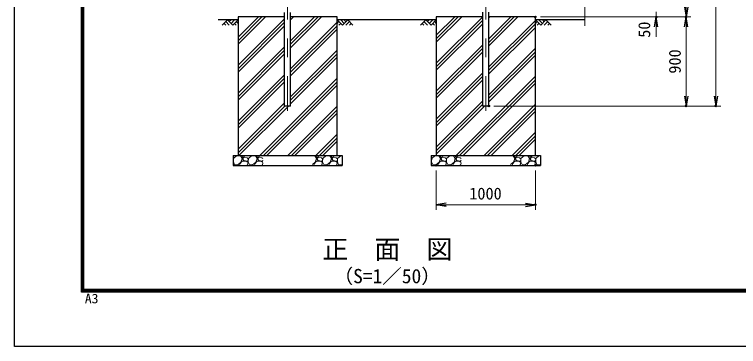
# Model space of a CAD drawing. Units: millimetres, scale not verified. Extents: x -10499 to 10501, y -7424 to 7426.
# Drawn here: x -10499 to -3194, y -7424 to -4069 of the extents above; entities that cross this region are included whole.
import ezdxf
from ezdxf.enums import TextEntityAlignment as Align

# ---------------------------------------------------------------- set-up
doc = ezdxf.new("R2010")
doc.units = ezdxf.units.MM
doc.header["$LTSCALE"] = 30
doc.header["$PDMODE"] = 32
doc.header["$PDSIZE"] = 15
doc.linetypes.add('USER1', pattern=[50.8, 31.75, -6.35, 6.35, -6.35])
for name, color, linetype, lineweight in [('0-0_D-DCR-HCH', 7, 'Continuous', 13), ('0-1_D-STR1', 1, 'Continuous', 25), ('0-2_D-STR4', 7, 'Continuous', 25), ('0-3_D-BGD', 7, 'Continuous', 25), ('0-4_D-BMK', 2, 'USER1', 13), ('0-7_D-STR-DIM', 7, 'Continuous', 13), ('0-A_D-TTL-TXT', 7, 'Continuous', 13), ('0-C_D-TTL', 7, 'Continuous', 25)]:
    doc.layers.add(name, color=color, linetype=linetype, lineweight=lineweight)
doc.layers.add('0-8_0', color=7, linetype='Continuous')
doc.layers.add('0-9_Defpoints', color=8, linetype='Continuous')
doc.styles.add('ＭＳ ゴシック', font='')
doc.styles.get('ＭＳ ゴシック').set_extended_font_data('MS Gothic')

# ---------------------------------------------------------------- blocks, each defined once
blk = doc.blocks.new('_Open')
at = {"layer": '0-8_0'}
blk.add_line((-30, 5), (0, 0), dxfattribs=at)
blk.add_lwpolyline([(-30, -5), (0, 0), (-30, 0)], dxfattribs=at)

msp = doc.modelspace()

# ---------------------------------------------------------------- linework, layer by layer
at = {"layer": '0-0_D-DCR-HCH'}
for p, q in [((-8349.6, -4124.43), (-8402.81, -4177.65)), ((-8385.07, -4159.91), (-8367.25, -4177.65)), ((-8367.34, -4142.17), (-8331.7, -4177.65)), ((-8349.6, -4124.43), (-8296.39, -4177.65)), ((-8331.86, -4142.17), (-8314.12, -4124.43)), ((-8314.12, -4159.91), (-8278.65, -4124.43)), ((-8296.39, -4177.65), (-8243.17, -4124.43)), ((-8278.65, -4159.91), (-8260.83, -4177.65)), ((-8260.91, -4142.17), (-8243.17, -4159.83)), ((-8243.17, -4371.05), (-7966.56, -4094.43)), ((-8243.17, -4335.69), (-8001.91, -4094.43)), ((-8243.17, -4300.34), (-8037.27, -4094.43)), ((-8243.17, -4583.18), (-7773.42, -4113.43)), ((-8243.17, -4618.54), (-7773.42, -4148.79)), ((-7712.92, -4123.64), (-7683.72, -4094.43)), ((-7712.92, -4406.49), (-7400.87, -4094.43)), ((-7712.92, -4371.13), (-7436.23, -4094.43)), ((-7712.92, -4335.78), (-7471.58, -4094.43)), ((-7712.92, -4618.62), (-7243.17, -4148.87)), ((-7189.96, -4177.65), (-7243.17, -4124.43)), ((-7225.44, -4142.17), (-7243.17, -4159.83)), ((-7207.7, -4159.91), (-7225.52, -4177.65)), ((-7172.23, -4159.91), (-7207.7, -4124.43)), ((-7136.75, -4124.43), (-7189.96, -4177.65)), ((-7154.4, -4142.26), (-7172.23, -4124.43)), ((-7119.01, -4142.17), (-7154.65, -4177.65)), ((-7136.75, -4124.43), (-7083.54, -4177.65)), ((-7101.28, -4159.91), (-7119.09, -4177.65)), ((-6349.6, -4124.43), (-6402.81, -4177.65)), ((-6385.07, -4159.91), (-6367.25, -4177.65)), ((-6367.34, -4142.17), (-6331.7, -4177.65)), ((-6349.6, -4124.43), (-6296.39, -4177.65)), ((-6331.86, -4142.17), (-6314.12, -4124.43)), ((-6314.12, -4159.91), (-6278.65, -4124.43)), ((-6296.39, -4177.65), (-6243.17, -4124.43)), ((-6278.65, -4159.91), (-6260.83, -4177.65)), ((-6260.91, -4142.17), (-6243.17, -4159.83)), ((-6243.17, -4350.95), (-5986.66, -4094.43)), ((-6243.17, -4315.59), (-6022.01, -4094.43)), ((-6243.17, -4280.24), (-6057.37, -4094.43)), ((-6243.17, -4563.08), (-5774.53, -4094.43)), ((-6243.17, -4598.44), (-5773.42, -4128.69)), ((-6243.17, -4633.79), (-5773.42, -4164.04)), ((-5712.92, -4103.54), (-5703.82, -4094.43)), ((-5712.92, -4386.38), (-5420.97, -4094.43)), ((-5712.92, -4351.03), (-5456.33, -4094.43)), ((-5712.92, -4315.67), (-5491.68, -4094.43)), ((-5712.92, -4598.52), (-5243.17, -4128.77)), ((-5712.92, -4633.87), (-5243.17, -4164.12)), ((-5189.96, -4177.65), (-5243.17, -4124.43)), ((-5225.44, -4142.17), (-5243.17, -4159.83)), ((-5207.7, -4159.91), (-5225.52, -4177.65)), ((-5172.23, -4159.91), (-5207.7, -4124.43)), ((-5136.75, -4124.43), (-5189.96, -4177.65)), ((-5154.4, -4142.26), (-5172.23, -4124.43)), ((-5119.01, -4142.17), (-5154.65, -4177.65)), ((-5136.75, -4124.43), (-5083.54, -4177.65)), ((-5101.28, -4159.91), (-5119.09, -4177.65)), ((-8243.17, -4653.89), (-7773.42, -4184.14)), ((-7712.92, -4653.97), (-7243.17, -4184.22)), ((-7712.92, -4689.33), (-7243.17, -4219.58)), ((-5712.92, -4669.23), (-5243.17, -4199.48)), ((-6243.17, -4845.92), (-5773.42, -4376.17)), ((-8243.17, -4866.03), (-7773.42, -4396.28)), ((-8243.17, -4901.38), (-7773.42, -4431.63)), ((-7712.92, -4901.46), (-7243.17, -4431.71)), ((-6243.17, -4881.28), (-5773.42, -4411.53)), ((-6243.17, -4916.63), (-5773.42, -4446.88)), ((-5712.92, -4881.36), (-5243.17, -4411.61)), ((-5712.92, -4916.71), (-5243.17, -4446.96)), ((-8243.17, -4936.74), (-7773.42, -4466.99)), ((-7712.92, -4936.82), (-7243.17, -4467.07)), ((-7712.92, -4972.17), (-7243.17, -4502.42)), ((-5712.92, -4952.07), (-5243.17, -4482.32)), ((-6243.17, -5128.77), (-5773.42, -4659.02)), ((-8243.17, -5148.87), (-7773.42, -4679.12)), ((-8243.17, -5184.22), (-7773.42, -4714.47)), ((-8023.06, -5494.43), (-7243.17, -4714.55)), ((-6243.17, -5164.12), (-5773.42, -4694.37)), ((-6243.17, -5199.48), (-5773.42, -4729.73)), ((-6043.16, -5494.43), (-5243.17, -4694.45)), ((-6007.8, -5494.43), (-5243.17, -4729.81)), ((-8243.17, -5219.58), (-7773.42, -4749.83)), ((-7987.7, -5494.43), (-7243.17, -4749.91)), ((-7952.34, -5494.43), (-7243.17, -4785.26)), ((-5972.45, -5494.43), (-5243.17, -4765.16)), ((-8243.17, -5431.71), (-7773.42, -4961.96)), ((-6243.17, -5411.61), (-5773.42, -4941.86)), ((-8243.17, -5467.07), (-7770.54, -4994.43)), ((-8235.19, -5494.43), (-7735.19, -4994.43)), ((-7740.21, -5494.43), (-7243.17, -4997.4)), ((-7704.86, -5494.43), (-7243.17, -5032.75)), ((-6243.17, -5446.96), (-5773.42, -4977.21)), ((-6243.17, -5482.32), (-5755.29, -4994.43)), ((-5760.31, -5494.43), (-5243.17, -4977.29)), ((-5724.96, -5494.43), (-5243.17, -5012.65)), ((-7669.5, -5494.43), (-7243.17, -5068.11)), ((-5689.6, -5494.43), (-5243.17, -5048.01)), ((-7457.37, -5494.43), (-7243.17, -5280.24)), ((-7422.01, -5494.43), (-7243.17, -5315.59)), ((-5477.47, -5494.43), (-5243.17, -5260.14)), ((-5442.12, -5494.43), (-5243.17, -5295.49)), ((-5406.76, -5494.43), (-5243.17, -5330.85)), ((-7386.66, -5494.43), (-7243.17, -5350.95)), ((-8293.17, -5498.18), (-8290.27, -5499.04)), ((-8290.27, -5527.54), (-8293.17, -5525)), ((-8293.17, -5541.77), (-8290.27, -5536.54)), ((-8290.27, -5499.04), (-8274.61, -5494.43)), ((-8288.77, -5526.04), (-8290.27, -5557.54)), ((-8290.27, -5536.54), (-8290.27, -5527.54)), ((-8254.27, -5494.54), (-8288.77, -5526.04)), ((-8218.27, -5497.54), (-8254.27, -5494.54)), ((-8201.77, -5524.54), (-8218.27, -5497.54)), ((-8213.77, -5562.04), (-8201.77, -5524.54)), ((-8192.77, -5494.54), (-8203.27, -5499.04)), ((-8203.27, -5499.04), (-8197.27, -5514.04)), ((-8197.27, -5514.04), (-8174.77, -5500.54)), ((-8182.27, -5512.54), (-8197.27, -5527.54)), ((-8197.27, -5527.54), (-8185.27, -5545.54)), ((-8174.77, -5500.54), (-8192.77, -5494.54)), ((-8185.27, -5545.54), (-8147.77, -5550.04)), ((-8152.27, -5517.04), (-8182.27, -5512.54)), ((-8155.93, -5494.43), (-8140.27, -5499.04)), ((-8140.27, -5527.54), (-8152.27, -5517.04)), ((-8147.77, -5550.04), (-8140.27, -5536.54)), ((-8140.27, -5499.04), (-8124.61, -5494.43)), ((-8138.77, -5526.04), (-8140.27, -5557.54)), ((-8140.27, -5536.54), (-8140.27, -5527.54)), ((-8104.27, -5494.54), (-8138.77, -5526.04)), ((-8068.27, -5497.54), (-8104.27, -5494.54)), ((-8051.77, -5524.54), (-8068.27, -5497.54)), ((-8063.77, -5562.04), (-8051.77, -5524.54)), ((-8042.77, -5494.54), (-8053.27, -5499.04)), ((-8053.27, -5499.04), (-8047.27, -5514.04)), ((-8047.27, -5514.04), (-8024.77, -5500.54)), ((-8032.27, -5512.54), (-8047.27, -5527.54)), ((-8047.27, -5527.54), (-8035.27, -5545.54)), ((-8024.77, -5500.54), (-8042.77, -5494.54)), ((-8035.27, -5545.54), (-7997.77, -5550.04)), ((-8002.27, -5517.04), (-8032.27, -5512.54)), ((-8005.93, -5494.43), (-7993.17, -5498.18)), ((-7993.17, -5525), (-8002.27, -5517.04)), ((-7997.77, -5550.04), (-7993.17, -5541.77)), ((-7468.27, -5497.54), (-7493.17, -5495.46)), ((-7451.77, -5524.54), (-7468.27, -5497.54)), ((-7463.77, -5562.04), (-7451.77, -5524.54)), ((-7442.77, -5494.54), (-7453.27, -5499.04)), ((-7453.27, -5499.04), (-7447.27, -5514.04)), ((-7447.27, -5514.04), (-7424.77, -5500.54)), ((-7432.27, -5512.54), (-7447.27, -5527.54)), ((-7447.27, -5527.54), (-7435.27, -5545.54)), ((-7424.77, -5500.54), (-7442.77, -5494.54)), ((-7435.27, -5545.54), (-7397.77, -5550.04)), ((-7402.27, -5517.04), (-7432.27, -5512.54)), ((-7405.93, -5494.43), (-7390.27, -5499.04)), ((-7390.27, -5527.54), (-7402.27, -5517.04)), ((-7397.77, -5550.04), (-7390.27, -5536.54)), ((-7390.27, -5499.04), (-7374.61, -5494.43)), ((-7388.77, -5526.04), (-7390.27, -5557.54)), ((-7390.27, -5536.54), (-7390.27, -5527.54)), ((-7354.27, -5494.54), (-7388.77, -5526.04)), ((-7318.27, -5497.54), (-7354.27, -5494.54)), ((-7301.77, -5524.54), (-7318.27, -5497.54)), ((-7313.77, -5562.04), (-7301.77, -5524.54)), ((-7292.77, -5494.54), (-7303.27, -5499.04)), ((-7303.27, -5499.04), (-7297.27, -5514.04)), ((-7297.27, -5514.04), (-7274.77, -5500.54)), ((-7282.27, -5512.54), (-7297.27, -5527.54)), ((-7297.27, -5527.54), (-7285.27, -5545.54)), ((-7274.77, -5500.54), (-7292.77, -5494.54)), ((-7285.27, -5545.54), (-7247.77, -5550.04)), ((-7252.27, -5517.04), (-7282.27, -5512.54)), ((-7255.93, -5494.43), (-7240.27, -5499.04)), ((-7240.27, -5527.54), (-7252.27, -5517.04)), ((-7247.77, -5550.04), (-7240.27, -5536.54)), ((-7240.27, -5499.04), (-7224.61, -5494.43)), ((-7238.77, -5526.04), (-7240.27, -5557.54)), ((-7240.27, -5536.54), (-7240.27, -5527.54)), ((-7204.27, -5494.54), (-7238.77, -5526.04)), ((-7193.17, -5495.46), (-7204.27, -5494.54)), ((-6293.17, -5498.18), (-6290.27, -5499.04)), ((-6290.27, -5527.54), (-6293.17, -5525)), ((-6293.17, -5541.77), (-6290.27, -5536.54)), ((-6290.27, -5499.04), (-6274.61, -5494.43)), ((-6288.77, -5526.04), (-6290.27, -5557.54)), ((-6290.27, -5536.54), (-6290.27, -5527.54)), ((-6254.27, -5494.54), (-6288.77, -5526.04)), ((-6218.27, -5497.54), (-6254.27, -5494.54)), ((-6201.77, -5524.54), (-6218.27, -5497.54)), ((-6213.77, -5562.04), (-6201.77, -5524.54)), ((-6192.77, -5494.54), (-6203.27, -5499.04)), ((-6203.27, -5499.04), (-6197.27, -5514.04)), ((-6197.27, -5514.04), (-6174.77, -5500.54)), ((-6182.27, -5512.54), (-6197.27, -5527.54)), ((-6197.27, -5527.54), (-6185.27, -5545.54)), ((-6174.77, -5500.54), (-6192.77, -5494.54)), ((-6185.27, -5545.54), (-6147.77, -5550.04)), ((-6152.27, -5517.04), (-6182.27, -5512.54)), ((-6155.93, -5494.43), (-6140.27, -5499.04)), ((-6140.27, -5527.54), (-6152.27, -5517.04)), ((-6147.77, -5550.04), (-6140.27, -5536.54)), ((-6140.27, -5499.04), (-6124.61, -5494.43)), ((-6138.77, -5526.04), (-6140.27, -5557.54)), ((-6140.27, -5536.54), (-6140.27, -5527.54)), ((-6104.27, -5494.54), (-6138.77, -5526.04)), ((-6068.27, -5497.54), (-6104.27, -5494.54)), ((-6051.77, -5524.54), (-6068.27, -5497.54)), ((-6063.77, -5562.04), (-6051.77, -5524.54)), ((-6042.77, -5494.54), (-6053.27, -5499.04)), ((-6053.27, -5499.04), (-6047.27, -5514.04)), ((-6047.27, -5514.04), (-6024.77, -5500.54)), ((-6032.27, -5512.54), (-6047.27, -5527.54)), ((-6047.27, -5527.54), (-6035.27, -5545.54)), ((-6024.77, -5500.54), (-6042.77, -5494.54)), ((-6035.27, -5545.54), (-5997.77, -5550.04)), ((-6002.27, -5517.04), (-6032.27, -5512.54)), ((-6005.93, -5494.43), (-5993.17, -5498.18)), ((-5993.17, -5525), (-6002.27, -5517.04)), ((-5997.77, -5550.04), (-5993.17, -5541.77)), ((-5468.27, -5497.54), (-5493.17, -5495.46)), ((-5451.77, -5524.54), (-5468.27, -5497.54)), ((-5463.77, -5562.04), (-5451.77, -5524.54)), ((-5442.77, -5494.54), (-5453.27, -5499.04)), ((-5453.27, -5499.04), (-5447.27, -5514.04)), ((-5447.27, -5514.04), (-5424.77, -5500.54)), ((-5432.27, -5512.54), (-5447.27, -5527.54)), ((-5447.27, -5527.54), (-5435.27, -5545.54)), ((-5424.77, -5500.54), (-5442.77, -5494.54)), ((-5435.27, -5545.54), (-5397.77, -5550.04)), ((-5402.27, -5517.04), (-5432.27, -5512.54)), ((-5405.93, -5494.43), (-5390.27, -5499.04)), ((-5390.27, -5527.54), (-5402.27, -5517.04)), ((-5397.77, -5550.04), (-5390.27, -5536.54)), ((-5390.27, -5499.04), (-5374.61, -5494.43)), ((-5388.77, -5526.04), (-5390.27, -5557.54)), ((-5390.27, -5536.54), (-5390.27, -5527.54)), ((-5354.27, -5494.54), (-5388.77, -5526.04)), ((-5318.27, -5497.54), (-5354.27, -5494.54)), ((-5301.77, -5524.54), (-5318.27, -5497.54)), ((-5313.77, -5562.04), (-5301.77, -5524.54)), ((-5292.77, -5494.54), (-5303.27, -5499.04)), ((-5303.27, -5499.04), (-5297.27, -5514.04)), ((-5297.27, -5514.04), (-5274.77, -5500.54)), ((-5282.27, -5512.54), (-5297.27, -5527.54)), ((-5297.27, -5527.54), (-5285.27, -5545.54)), ((-5274.77, -5500.54), (-5292.77, -5494.54)), ((-5285.27, -5545.54), (-5247.77, -5550.04)), ((-5252.27, -5517.04), (-5282.27, -5512.54)), ((-5255.93, -5494.43), (-5240.27, -5499.04)), ((-5240.27, -5527.54), (-5252.27, -5517.04)), ((-5247.77, -5550.04), (-5240.27, -5536.54)), ((-5240.27, -5499.04), (-5224.61, -5494.43)), ((-5238.77, -5526.04), (-5240.27, -5557.54)), ((-5240.27, -5536.54), (-5240.27, -5527.54)), ((-5204.27, -5494.54), (-5238.77, -5526.04)), ((-5193.17, -5495.46), (-5204.27, -5494.54)), ((-8293.17, -5565.57), (-8291.77, -5566.54)), ((-8291.77, -5566.54), (-8293.17, -5571.46)), ((-8293.17, -5592.95), (-8290.27, -5592.04)), ((-8290.27, -5557.54), (-8278.27, -5586.04)), ((-8290.27, -5592.04), (-8283.88, -5594.43)), ((-8278.27, -5586.04), (-8246.77, -5587.54)), ((-8246.77, -5587.54), (-8213.77, -5562.04)), ((-8227.27, -5583.04), (-8200.27, -5553.04)), ((-8220.62, -5594.43), (-8227.27, -5583.04)), ((-8200.27, -5553.04), (-8161.27, -5553.04)), ((-8161.27, -5553.04), (-8141.77, -5566.54)), ((-8147.77, -5587.54), (-8160.93, -5594.43)), ((-8147.93, -5594.43), (-8140.27, -5592.04)), ((-8141.77, -5566.54), (-8147.77, -5587.54)), ((-8140.27, -5557.54), (-8128.27, -5586.04)), ((-8140.27, -5592.04), (-8133.88, -5594.43)), ((-8128.27, -5586.04), (-8096.77, -5587.54)), ((-8096.77, -5587.54), (-8063.77, -5562.04)), ((-8077.27, -5583.04), (-8050.27, -5553.04)), ((-8070.62, -5594.43), (-8077.27, -5583.04)), ((-8050.27, -5553.04), (-8011.27, -5553.04)), ((-8011.27, -5553.04), (-7993.17, -5565.57)), ((-7997.77, -5587.54), (-8010.93, -5594.43)), ((-7997.93, -5594.43), (-7993.17, -5592.95)), ((-7993.17, -5571.46), (-7997.77, -5587.54)), ((-7493.17, -5584.76), (-7463.77, -5562.04)), ((-7477.27, -5583.04), (-7450.27, -5553.04)), ((-7470.62, -5594.43), (-7477.27, -5583.04)), ((-7450.27, -5553.04), (-7411.27, -5553.04)), ((-7411.27, -5553.04), (-7391.77, -5566.54)), ((-7397.77, -5587.54), (-7410.93, -5594.43)), ((-7397.93, -5594.43), (-7390.27, -5592.04)), ((-7391.77, -5566.54), (-7397.77, -5587.54)), ((-7390.27, -5557.54), (-7378.27, -5586.04)), ((-7390.27, -5592.04), (-7383.88, -5594.43)), ((-7378.27, -5586.04), (-7346.77, -5587.54)), ((-7346.77, -5587.54), (-7313.77, -5562.04)), ((-7327.27, -5583.04), (-7300.27, -5553.04)), ((-7320.62, -5594.43), (-7327.27, -5583.04)), ((-7300.27, -5553.04), (-7261.27, -5553.04)), ((-7261.27, -5553.04), (-7241.77, -5566.54)), ((-7247.77, -5587.54), (-7260.93, -5594.43)), ((-7247.93, -5594.43), (-7240.27, -5592.04)), ((-7241.77, -5566.54), (-7247.77, -5587.54)), ((-7240.27, -5557.54), (-7228.27, -5586.04)), ((-7240.27, -5592.04), (-7233.88, -5594.43)), ((-7228.27, -5586.04), (-7196.77, -5587.54)), ((-7196.77, -5587.54), (-7193.17, -5584.76)), ((-6293.17, -5565.57), (-6291.77, -5566.54)), ((-6291.77, -5566.54), (-6293.17, -5571.46)), ((-6293.17, -5592.95), (-6290.27, -5592.04)), ((-6290.27, -5557.54), (-6278.27, -5586.04)), ((-6290.27, -5592.04), (-6283.88, -5594.43)), ((-6278.27, -5586.04), (-6246.77, -5587.54)), ((-6246.77, -5587.54), (-6213.77, -5562.04)), ((-6227.27, -5583.04), (-6200.27, -5553.04)), ((-6220.62, -5594.43), (-6227.27, -5583.04)), ((-6200.27, -5553.04), (-6161.27, -5553.04)), ((-6161.27, -5553.04), (-6141.77, -5566.54)), ((-6147.77, -5587.54), (-6160.93, -5594.43)), ((-6147.93, -5594.43), (-6140.27, -5592.04)), ((-6141.77, -5566.54), (-6147.77, -5587.54)), ((-6140.27, -5557.54), (-6128.27, -5586.04)), ((-6140.27, -5592.04), (-6133.88, -5594.43)), ((-6128.27, -5586.04), (-6096.77, -5587.54)), ((-6096.77, -5587.54), (-6063.77, -5562.04)), ((-6077.27, -5583.04), (-6050.27, -5553.04)), ((-6070.62, -5594.43), (-6077.27, -5583.04)), ((-6050.27, -5553.04), (-6011.27, -5553.04)), ((-6011.27, -5553.04), (-5993.17, -5565.57)), ((-5997.77, -5587.54), (-6010.93, -5594.43)), ((-5997.93, -5594.43), (-5993.17, -5592.95)), ((-5993.17, -5571.46), (-5997.77, -5587.54)), ((-5493.17, -5584.76), (-5463.77, -5562.04)), ((-5477.27, -5583.04), (-5450.27, -5553.04)), ((-5470.62, -5594.43), (-5477.27, -5583.04)), ((-5450.27, -5553.04), (-5411.27, -5553.04)), ((-5411.27, -5553.04), (-5391.77, -5566.54)), ((-5397.77, -5587.54), (-5410.93, -5594.43)), ((-5397.93, -5594.43), (-5390.27, -5592.04)), ((-5391.77, -5566.54), (-5397.77, -5587.54)), ((-5390.27, -5557.54), (-5378.27, -5586.04)), ((-5390.27, -5592.04), (-5383.88, -5594.43)), ((-5378.27, -5586.04), (-5346.77, -5587.54)), ((-5346.77, -5587.54), (-5313.77, -5562.04)), ((-5327.27, -5583.04), (-5300.27, -5553.04)), ((-5320.62, -5594.43), (-5327.27, -5583.04)), ((-5300.27, -5553.04), (-5261.27, -5553.04)), ((-5261.27, -5553.04), (-5241.77, -5566.54)), ((-5247.77, -5587.54), (-5260.93, -5594.43)), ((-5247.93, -5594.43), (-5240.27, -5592.04)), ((-5241.77, -5566.54), (-5247.77, -5587.54)), ((-5240.27, -5557.54), (-5228.27, -5586.04)), ((-5240.27, -5592.04), (-5233.88, -5594.43)), ((-5228.27, -5586.04), (-5196.77, -5587.54)), ((-5196.77, -5587.54), (-5193.17, -5584.76))]:
    msp.add_line(p, q, dxfattribs=at)
at = {"layer": '0-1_D-STR1'}
for p, q in [((-7773.42, -4994.43), (-7773.42, -4050.33)), ((-7712.92, -4994.43), (-7712.92, -4050.33)), ((-5712.92, -4994.43), (-5712.92, -4047.83)), ((-7712.92, -4994.43), (-7773.42, -4994.43)), ((-5717.77, -4994.43), (-5768.57, -4994.43))]:
    msp.add_line(p, q, dxfattribs=at)
msp.add_lwpolyline([(-5712.92, -4994.43), (-5773.42, -4994.43), (-5773.42, -4047.83)], dxfattribs=at)
at = {"layer": '0-2_D-STR4'}
for p, q in [((-7773.42, -4094.43), (-8243.17, -4094.43)), ((-8243.17, -4094.43), (-8243.17, -5494.43)), ((-7243.17, -4094.43), (-7712.92, -4094.43)), ((-7243.17, -5494.43), (-7243.17, -4094.43)), ((-5243.17, -4094.43), (-5712.92, -4094.43)), ((-5243.17, -5494.43), (-5243.17, -4094.43)), ((-8293.17, -5494.43), (-7193.17, -5494.43)), ((-8293.17, -5494.43), (-8293.17, -5594.43)), ((-7193.17, -5494.43), (-7193.17, -5594.43)), ((-6293.17, -5494.43), (-5193.17, -5494.43)), ((-6293.17, -5494.43), (-6293.17, -5594.43)), ((-5193.17, -5494.43), (-5193.17, -5594.43)), ((-8293.17, -5594.43), (-7193.17, -5594.43)), ((-6293.17, -5594.43), (-5193.17, -5594.43))]:
    msp.add_line(p, q, dxfattribs=at)
msp.add_lwpolyline([(-5773.42, -4094.43), (-6243.17, -4094.43), (-6243.17, -5494.43)], dxfattribs=at)
at = {"layer": '0-3_D-BGD'}
for p, q in [((-8243.17, -4124.43), (-8443.17, -4124.43)), ((-6243.17, -4124.43), (-7243.17, -4124.43)), ((-4743.17, -4124.43), (-5243.17, -4124.43))]:
    msp.add_line(p, q, dxfattribs=at)
at = {"layer": '0-4_D-BMK'}
for p, q in [((-7743.17, 5975.57), (-7743.17, -5044.43)), ((-5743.17, 5975.57), (-5743.17, -5044.43))]:
    msp.add_line(p, q, dxfattribs=at)
at = {"layer": '0-7_D-STR-DIM'}
for p, q in [((-3423.17, 5825.57), (-3423.17, -4894.43)), ((-4743.17, -2595.09), (-4743.17, -4184.43)), ((-4023.17, -4044.43), (-4023.17, -4094.43)), ((-5193.17, -4094.43), (-3973.17, -4094.43)), ((-5193.17, -4094.43), (-3673.17, -4094.43)), ((-5193.17, -4094.43), (-3673.17, -4094.43)), ((-4023.17, -4194.43), (-4023.17, -4294.43)), ((-3723.17, -4194.43), (-3723.17, -4894.43)), ((-5662.92, -4994.43), (-3373.17, -4994.43)), ((-5662.92, -4994.43), (-3673.17, -4994.43)), ((-6243.17, -5644.43), (-6243.17, -6041.75)), ((-5243.17, -5644.43), (-5243.17, -6041.75)), ((-6143.17, -5991.75), (-5343.17, -5991.75))]:
    msp.add_line(p, q, dxfattribs=at)
at = {"layer": '0-9_Defpoints'}
for p in [(-5243.17, -4094.43), (-4023.17, -4094.43), (-3723.17, -4094.43), (-5712.92, -4994.43), (-3723.17, -4994.43), (-3423.17, -4994.43), (-6243.17, -5594.43), (-5243.17, -5594.43), (-5243.17, -5991.75)]:
    msp.add_point(p, dxfattribs=at)
at = {"layer": '0-C_D-TTL', "color": 2}
msp.add_lwpolyline([(-10499.2, 7425.57), (10500.8, 7425.57), (10500.8, -7424.43), (-10499.2, -7424.43)], close=True, dxfattribs=at)
at = {"layer": '0-C_D-TTL'}
for points in [[(-9824.2, 6875.57), (9825.8, 6875.57), (9825.8, -6874.43), (-9824.2, -6874.43)], [(-9817.95, 6869.32), (9819.55, 6869.32), (9819.55, -6868.18), (-9817.95, -6868.18)], [(-9811.7, 6863.07), (9813.3, 6863.07), (9813.3, -6861.93), (-9811.7, -6861.93)], [(-9805.45, 6856.82), (9807.05, 6856.82), (9807.05, -6855.68), (-9805.45, -6855.68)], [(-9799.2, 6850.57), (9800.8, 6850.57), (9800.8, -6849.43), (-9799.2, -6849.43)]]:
    msp.add_lwpolyline(points, close=True, dxfattribs=at)

# ---------------------------------------------------------------- block references
at = {"layer": '0-7_D-STR-DIM', "xscale": 3.333333, "yscale": 3.333333}
for p, rotation in [((-3723.17, -4094.43), 270), ((-4023.17, -4094.43), 90), ((-3723.17, -4094.43), 90), ((-3723.17, -4994.43), 270), ((-3423.17, -4994.43), 270), ((-6243.17, -5991.75), 180)]:
    msp.add_blockref('_Open', p, dxfattribs=dict(at, rotation=rotation))
msp.add_blockref('_Open', (-5243.17, -5991.75), dxfattribs=at)

# ---------------------------------------------------------------- texts
at = {"layer": '0-7_D-STR-DIM', "style": 'ＭＳ ゴシック'}
for s, p in [('50', (-4048.5, -4304.91)), ('900', (-3740.04, -4667.25))]:
    msp.add_text(s, height=120.3, rotation=90, dxfattribs=at).set_placement(p, align=Align.BOTTOM_LEFT)
msp.add_text('1000', height=120.3, dxfattribs=at).set_placement((-5910.42, -5974.88), align=Align.BOTTOM_LEFT)
at = {"layer": '0-A_D-TTL-TXT', "style": 'ＭＳ ゴシック'}
for s, height, p in [('正\u3000面\u3000図', 192.4, (-7392.92, -6595.42)), ('（S=1／50）', 144.3, (-7279.21, -6828.4))]:
    msp.add_text(s, height=height, dxfattribs=at).set_placement(p, align=Align.BOTTOM_LEFT)
at = {"layer": '0-C_D-TTL', "style": 'ＭＳ ゴシック', "width": 1.05}
msp.add_text('A3', height=96.21, dxfattribs=at).set_placement((-9789.42, -7016.46), align=Align.BOTTOM_LEFT)

doc.saveas('drawing.dxf')
